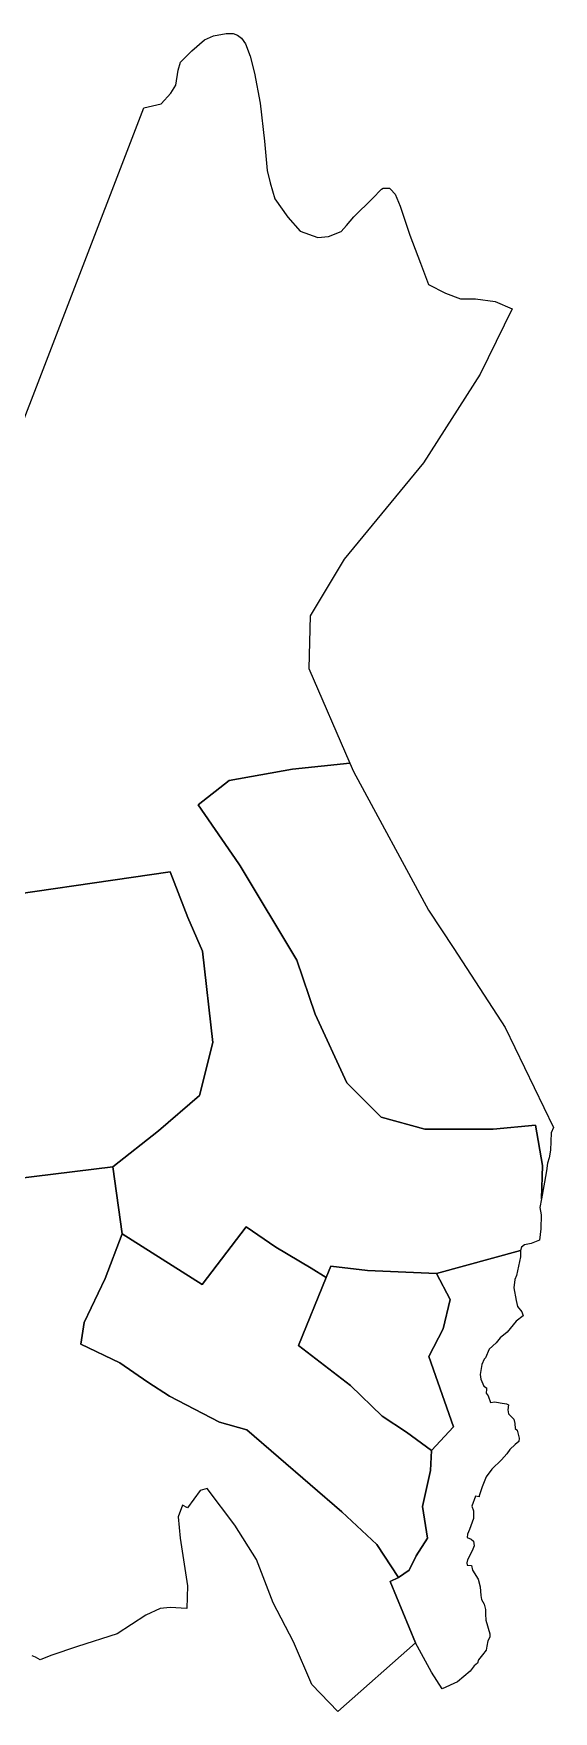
# Model space of a CAD drawing. Extents: x 542592 to 549536, y 1840490 to 1846308.
# Drawn here: x 547157 to 547473, y 1842367 to 1843387 of the extents above; entities that cross this region are included whole.
import ezdxf

# ---------------------------------------------------------------- set-up
doc = ezdxf.new("R2010")
doc.units = 0
doc.layers.add('Level 10', color=7, linetype='Continuous')

msp = doc.modelspace()

# ---------------------------------------------------------------- linework, layer by layer
at = {"layer": 'Level 10'}
for points in [[(547131, 1843100), (547224.13, 1843341.43), (547234.71, 1843343.95), (547240.57, 1843350.4), (547243.66, 1843355.36), (547245, 1843364.33), (547246.38, 1843369.3), (547253.25, 1843376.18), (547261.02, 1843382.89), (547266.44, 1843385.3), (547274.15, 1843386.65), (547278.37, 1843386.65), (547281.03, 1843385.76), (547283.57, 1843383.91), (547285.96, 1843380.46), (547288.73, 1843372.86), (547291.37, 1843362.66), (547294.84, 1843344.41), (547297.59, 1843321.27), (547299.21, 1843303.37), (547300.95, 1843295.96), (547303.71, 1843286.27), (547311.79, 1843275.05), (547319.16, 1843266.69), (547329.89, 1843262.73), (547336.41, 1843263.39), (547344.15, 1843266.37), (547347.28, 1843270.12), (547351.81, 1843275.4), (547363.23, 1843286.45), (547368.57, 1843292.13), (547369.6, 1843292.71), (547373.41, 1843292.71), (547374.19, 1843292.13), (547376.89, 1843289.16), (547379.91, 1843281.76), (547385.76, 1843264.18), (547392.41, 1843247.07), (547397.11, 1843234.13), (547407.48, 1843228.94), (547416.58, 1843225.52), (547425.85, 1843225.52), (547437.66, 1843223.83), (547448.02, 1843219.39), (547428.53, 1843179.65), (547394.08, 1843125.94), (547346.01, 1843067.42), (547325.18, 1843032.96), (547324.38, 1843000.88), (547349.42, 1842943.41), (547314.62, 1842939.84), (547275.94, 1842932.86), (547257.1, 1842918.17), (547281.92, 1842882.25), (547282.6504, 1842881.0377), (547317.17, 1842823.74), (547328.39, 1842790.87), (547347.61, 1842749.19), (547368.44, 1842728.34), (547394.88, 1842721.13), (547436.54, 1842721.13), (547462.18, 1842723.52), (547466.43, 1842699.03), (547465.8698, 1842678.789), (547464.91, 1842673.51), (547465.6, 1842669.04), (547465.4, 1842660.58), (547464.73, 1842653.71), (547459.67, 1842651.59), (547455.57, 1842650.7), (547453.67, 1842649.42), (547453.06, 1842647.38), (547402.08, 1842633.37), (547360.19, 1842635.12), (547337.79, 1842637.92), (547335.01, 1842630.91), (547325.94, 1842636.7), (547304.37, 1842649.43), (547286.27, 1842661.81), (547259.55, 1842626.64), (547210.97, 1842657.44), (547205.25, 1842698.25), (547233.02, 1842719.97), (547258.06, 1842741.44), (547266.1, 1842773.64), (547259.84, 1842829.1), (547250.9, 1842849.67), (547240.18, 1842877.4), (547111.71, 1842858.67)], [(547111.71, 1842858.67), (547240.18, 1842877.4), (547250.9, 1842849.67), (547259.84, 1842829.1), (547266.1, 1842773.64), (547258.06, 1842741.44), (547233.02, 1842719.97), (547205.25, 1842698.25), (547084.76, 1842683.4)], [(547084.76, 1842683.4), (547205.25, 1842698.25), (547210.97, 1842657.44), (547200.66, 1842630.27), (547187.88, 1842603.6), (547185.91, 1842590.53), (547209.55, 1842579.16), (547226.65, 1842567.33), (547239.84, 1842558.84), (547270.13, 1842543.08), (547286.78, 1842538.3), (547344.55, 1842488.49), (547365.75, 1842468.82), (547378.96, 1842448.64), (547373.94, 1842446.29), (547389.37, 1842409.04), (547342.14, 1842367.32), (547326.22, 1842383.64), (547315.21, 1842409.53), (547302.85, 1842433.27), (547292.65, 1842459.7), (547279.38, 1842480.58), (547262.65, 1842502.84), (547258.42, 1842501.49), (547250.61, 1842490.94), (547247.68, 1842492.55), (547244.99, 1842485.62), (547246.17, 1842472.66), (547250.78, 1842443.65), (547250.19, 1842429.92), (547240.06, 1842430.52), (547234.12, 1842429.83), (547225.35, 1842425.73), (547207.86, 1842414.42), (547183.85, 1842406.71), (547167.55, 1842401.36), (547161.03, 1842398.61), (547158.31, 1842400.21), (547156.31, 1842401.05)]]:
    msp.add_lwpolyline(points, dxfattribs=at)
for points in [[(547349.42, 1842943.41), (547351.62, 1842938.35), (547397.29, 1842854.19), (547412.5431, 1842830.7654), (547443.75, 1842782.84), (547473.17, 1842722.15), (547471.84, 1842718.8), (547471.34, 1842708.28), (547470.5, 1842703.7), (547469.56, 1842700.47), (547469.03, 1842695.73), (547467.69, 1842688.8), (547465.8698, 1842678.789), (547466.43, 1842699.03), (547462.18, 1842723.52), (547436.54, 1842721.13), (547394.88, 1842721.13), (547368.44, 1842728.34), (547347.61, 1842749.19), (547328.39, 1842790.87), (547317.17, 1842823.74), (547282.6504, 1842881.0377), (547281.92, 1842882.25), (547257.1, 1842918.17), (547275.94, 1842932.86), (547314.62, 1842939.84)], [(547335.01, 1842630.91), (547318.26, 1842589.71), (547349.86, 1842565.33), (547369.01, 1842546.7), (547383.8395, 1842536.9312), (547399.02, 1842525.86), (547398.4, 1842513.65), (547393.61, 1842491.79), (547396.55, 1842472.61), (547389.67, 1842461.85), (547385.54, 1842453.05), (547378.96, 1842448.64), (547365.75, 1842468.82), (547344.55, 1842488.49), (547286.78, 1842538.3), (547270.13, 1842543.08), (547239.84, 1842558.84), (547226.65, 1842567.33), (547209.55, 1842579.16), (547185.91, 1842590.53), (547187.88, 1842603.6), (547200.66, 1842630.27), (547210.97, 1842657.44), (547259.55, 1842626.64), (547286.27, 1842661.81), (547304.37, 1842649.43), (547325.94, 1842636.7)], [(547453.06, 1842647.38), (547453.23, 1842643.46), (547450.76, 1842632.19), (547449.6, 1842629.8), (547449, 1842624.66), (547450.54, 1842617.02), (547451.38, 1842613.32), (547453.94, 1842610.09), (547454.81, 1842607.72), (547450.41, 1842604.36), (547444.94, 1842597.82), (547440.79, 1842594.27), (547438.26, 1842591.35), (547434.08, 1842587.34), (547431.89, 1842582.07), (547430.99, 1842581.33), (547429.66, 1842578.1), (547428.69, 1842572.1), (547429.06, 1842569.25), (547430.9, 1842564.9), (547432.53, 1842563.82), (547432.44, 1842563.07), (547432.2, 1842560.65), (547433.48, 1842559.06), (547434.81, 1842554.96), (547437.6, 1842555.31), (547440.7, 1842554.74), (547444.6, 1842554.11), (547445.77, 1842553.54), (547445.42, 1842550.45), (547445.86, 1842548.19), (547449.11, 1842544.79), (547449.63, 1842542.18), (547449.84, 1842539.25), (547451.11, 1842538.13), (547452.34, 1842533.41), (547452.16, 1842531.31), (547449.96, 1842529.59), (547446.56, 1842526.51), (547444.81, 1842523.9), (547441.49, 1842520.12), (547435.8, 1842514.55), (547432.22, 1842509.75), (547429.82, 1842503.74), (547428.1, 1842498.36), (547428.07, 1842497.78), (547425.86, 1842498.19), (547423.57, 1842492.04), (547424.5, 1842489.1), (547424.54, 1842484.44), (547422.03, 1842477.9), (547421, 1842475.07), (547420.81, 1842472.9), (547423.19, 1842472.01), (547424.63, 1842470.69), (547424.92, 1842468.03), (547423.71, 1842464.8), (547420.9, 1842459.46), (547420.42, 1842457.64), (547420.78, 1842456.22), (547423.25, 1842456.03), (547423.92, 1842453.1), (547427.36, 1842447.59), (547428.61, 1842443.07), (547429.02, 1842437.83), (547429.47, 1842435.27), (547431.07, 1842432.5), (547431.95, 1842429.21), (547431.92, 1842426.41), (547431.96, 1842422.68), (547434.47, 1842414.48), (547434.54, 1842412.5), (547433.22, 1842410.25), (547432.58, 1842407), (547432.23, 1842404.61), (547429.95, 1842401.8), (547427.5, 1842398.63), (547426.95, 1842396.63), (547425.04, 1842394.93), (547422.57, 1842391.71), (547414.86, 1842385.22), (547405.53, 1842381.03), (547399.04, 1842391.21), (547389.37, 1842409.04), (547373.94, 1842446.29), (547378.96, 1842448.64), (547385.54, 1842453.05), (547389.67, 1842461.85), (547396.55, 1842472.61), (547393.61, 1842491.79), (547398.4, 1842513.65), (547399.02, 1842525.86), (547412.3, 1842540.19), (547397.39, 1842582.88), (547406.17, 1842599.83), (547410.35, 1842617.64), (547402.08, 1842633.37)], [(547402.08, 1842633.37), (547410.35, 1842617.64), (547406.17, 1842599.83), (547397.39, 1842582.88), (547412.3, 1842540.19), (547399.02, 1842525.86), (547383.8395, 1842536.9312), (547369.01, 1842546.7), (547349.86, 1842565.33), (547318.26, 1842589.71), (547335.01, 1842630.91), (547337.79, 1842637.92), (547360.19, 1842635.12)]]:
    msp.add_lwpolyline(points, close=True, dxfattribs=at)

doc.saveas('drawing.dxf')
